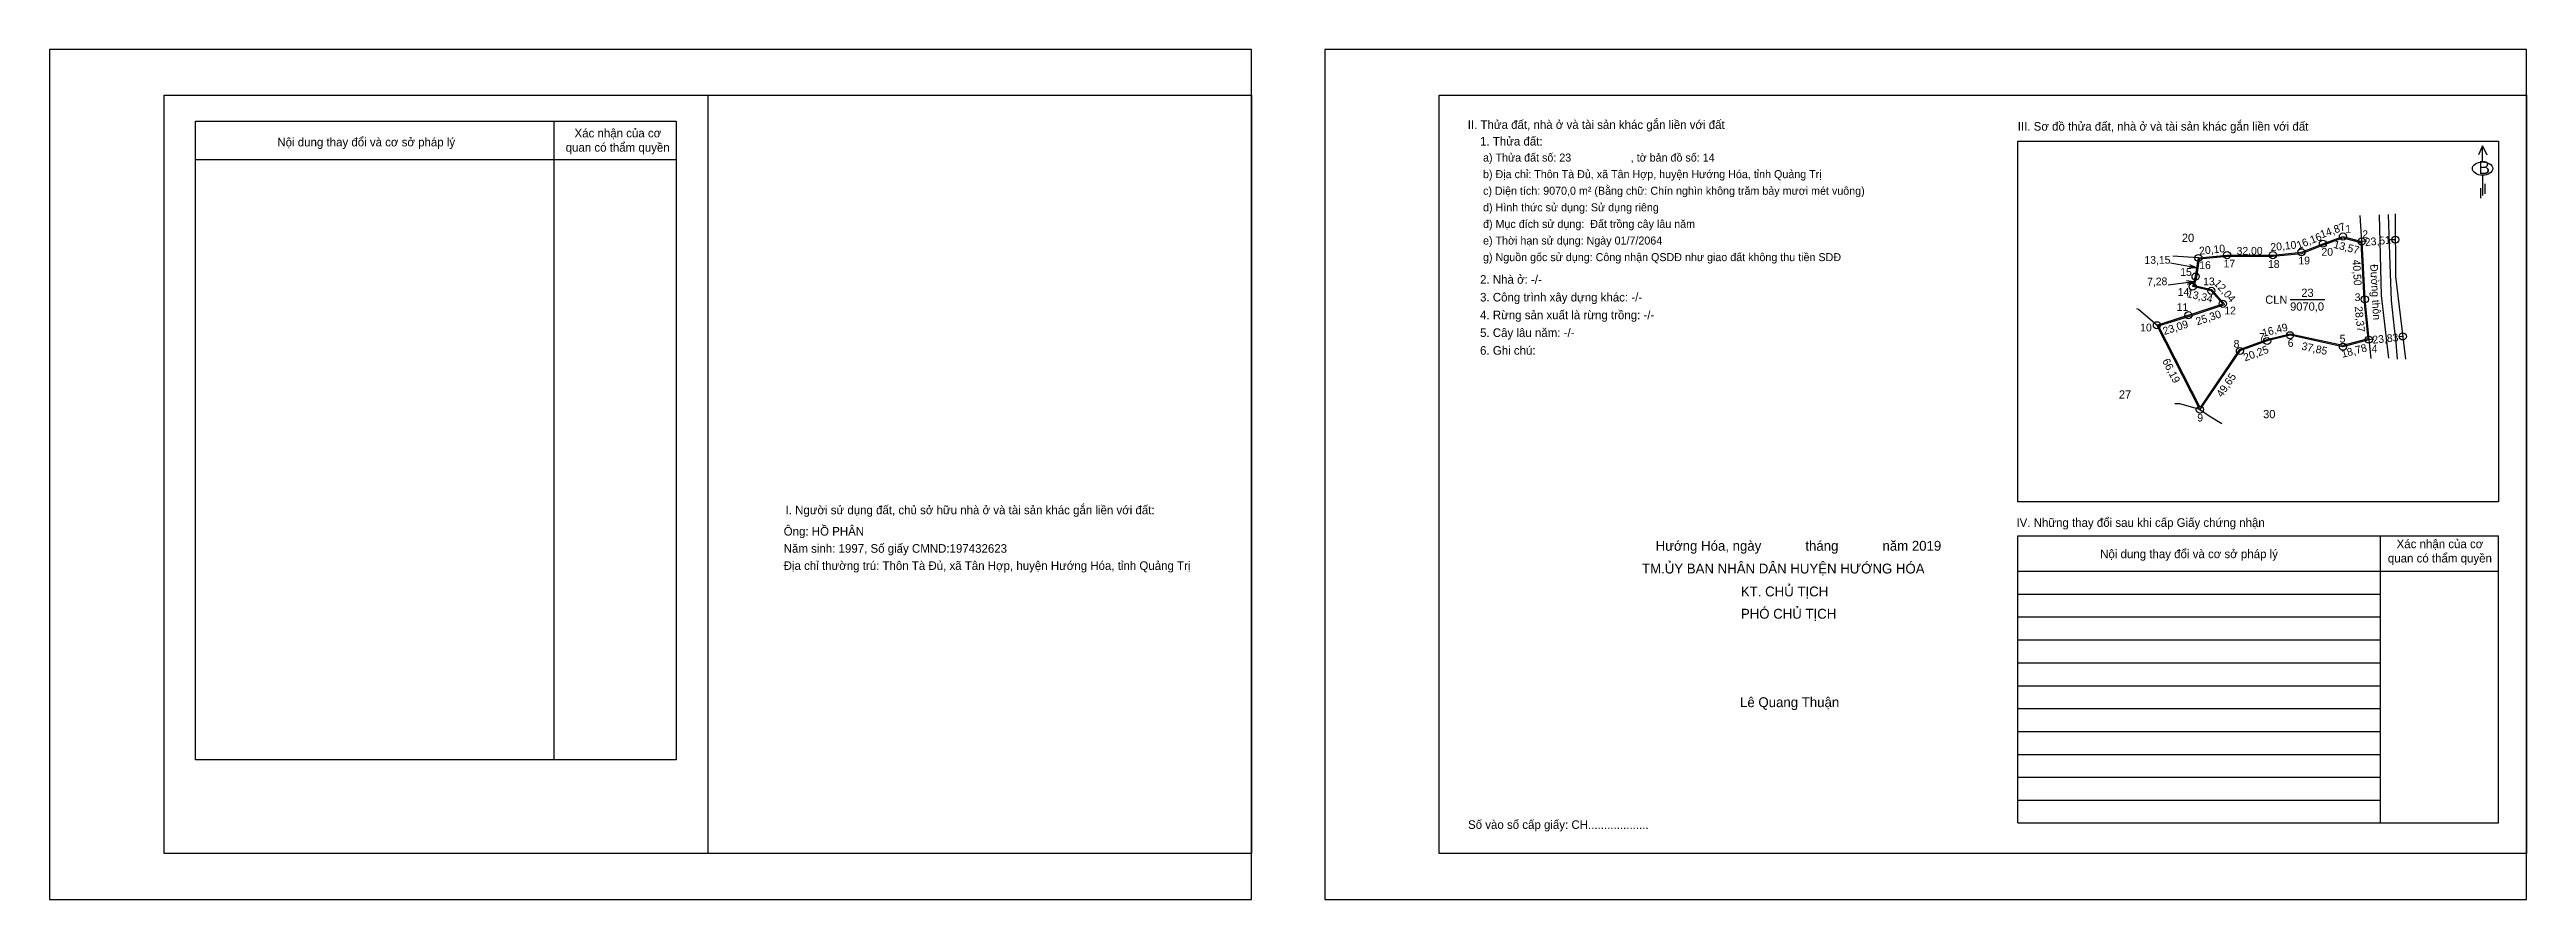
# Model space of a CAD drawing. Extents: x 551663 to 553394, y 1840406 to 1841000.
import ezdxf

# ---------------------------------------------------------------- set-up
doc = ezdxf.new("R2010")
doc.units = 0
for name, color, linetype in [('CanhThua', 7, 'Continuous'), ('ChieuDaiCanhThua', 7, 'Continuous'), ('Khung', 7, 'Continuous'), ('KhungInTrang1', 7, 'Continuous'), ('KhungInTrang2', 7, 'Continuous'), ('Level 2', 7, 'Continuous'), ('Level 22', 7, 'Continuous'), ('Level 23', 7, 'Continuous'), ('Level 35', 7, 'Continuous'), ('MocDinhThua', 7, 'Continuous'), ('NhanDiaChinhThua', 7, 'Continuous'), ('NhanTuCan', 7, 'Continuous'), ('ON', 7, 'Continuous'), ('RauThua', 7, 'Continuous'), ('SoHieuDinhThua', 7, 'Continuous'), ('Template', 7, 'Continuous'), ('ThongTin', 7, 'Continuous')]:
    doc.layers.add(name, color=color, linetype=linetype)

msp = doc.modelspace()

# ---------------------------------------------------------------- linework, layer by layer
at = {"layer": 'CanhThua'}
for p, q in [((553252, 1840864), (553266, 1840869)), ((553266, 1840869), (553279.1, 1840865.6)), ((553163, 1840841), (553165, 1840854)), ((553165, 1840854), (553185, 1840856)), ((553185, 1840856), (553217, 1840856)), ((553217, 1840856), (553237, 1840858)), ((553237, 1840858), (553252, 1840864)), ((553279.1, 1840865.6), (553281.3, 1840825.1)), ((553161, 1840834), (553163, 1840841)), ((553174, 1840831), (553161, 1840834)), ((553158, 1840814), (553182, 1840822)), ((553182, 1840822), (553174, 1840831)), ((553281.3, 1840825.1), (553284.1, 1840796.9)), ((553136, 1840807), (553158, 1840814)), ((553166, 1840748), (553136, 1840807)), ((553229, 1840800), (553213, 1840796)), ((553266, 1840792), (553229, 1840800)), ((553194, 1840789), (553166, 1840748)), ((553213, 1840796), (553194, 1840789)), ((553284.1, 1840796.9), (553266, 1840792))]:
    msp.add_line(p, q, dxfattribs=at)
at = {"layer": 'Khung'}
for p, q in [((552634.3, 1840967.7), (553394.3, 1840967.7)), ((552634.3, 1840437.7), (552634.3, 1840967.7)), ((553038.8, 1840683.5), (553038.8, 1840935.7)), ((553038.8, 1840935.7), (553374.8, 1840935.7)), ((553374.8, 1840935.7), (553374.8, 1840683.5)), ((553374.8, 1840683.5), (553038.8, 1840683.5))]:
    msp.add_line(p, q, dxfattribs=at)
msp.add_lwpolyline([(552503.1, 1840437.7), (551743.1, 1840437.7), (551743.1, 1840967.7), (552503.1, 1840967.7)], close=True, dxfattribs=at)
for points in [[(552123.1, 1840967.7), (552123.1, 1840437.7)], [(553394.3, 1840967.7), (553394.3, 1840437.7), (552634.3, 1840437.7)]]:
    msp.add_lwpolyline(points, dxfattribs=at)
at = {"layer": 'KhungInTrang1'}
msp.add_lwpolyline([(551663.1, 1840999.7), (551663.1, 1840405.7), (552503.1, 1840405.7), (552503.1, 1840999.7)], close=True, dxfattribs=at)
at = {"layer": 'KhungInTrang2'}
msp.add_lwpolyline([(552554.3, 1840999.7), (552554.3, 1840405.7), (553394.3, 1840405.7), (553394.3, 1840999.7)], close=True, dxfattribs=at)
at = {"layer": 'Level 2'}
msp.add_lwpolyline([(553283.3, 1840797.5), (553266, 1840792.8), (553229, 1840800.8), (553212.8, 1840796.8), (553193.5, 1840789.7), (553166.1, 1840749.6), (553137.1, 1840806.5), (553158.2, 1840813.2), (553183.4, 1840821.6), (553174.4, 1840831.7), (553162, 1840834.6), (553163.8, 1840840.8), (553165.7, 1840853.3), (553185, 1840855.2), (553217, 1840855.2), (553237.2, 1840857.2), (553252.3, 1840863.3), (553266, 1840868.2), (553278.4, 1840864.9), (553280.5, 1840825)], close=True, dxfattribs=at)
at = {"layer": 'Level 22'}
for points in [[(553291.2, 1840884.1), (553292.8, 1840827.9), (553297.8, 1840783.9)], [(553297.6, 1840884.5), (553298.8, 1840849.4), (553299.8, 1840824.4), (553301.9, 1840804.8), (553302.7, 1840797.8), (553303.9, 1840783.4)]]:
    msp.add_lwpolyline(points, dxfattribs=at)
at = {"layer": 'Level 23'}
msp.add_lwpolyline([(553302.4, 1840884.9), (553302.8, 1840841.1), (553309.8, 1840783.3)], dxfattribs=at)
at = {"layer": 'Level 35'}
for p, q in [((553163.5, 1840847.2), (553145.5, 1840850.4)), ((553282.6, 1840865.7), (553279.1, 1840865.6)), ((553302.6, 1840866.8), (553298.8, 1840866.6)), ((553161.6, 1840837.4), (553143.8, 1840834.9)), ((553161.6, 1840837.4), (553156.7, 1840838)), ((553161.6, 1840837.4), (553157, 1840835.5)), ((553163.5, 1840847.2), (553158.5, 1840846.8)), ((553163.5, 1840847.2), (553159, 1840849.3)), ((553307.8, 1840799.2), (553305.1, 1840799)), ((553287.6, 1840797.2), (553284.1, 1840796.9))]:
    msp.add_line(p, q, dxfattribs=at)
at = {"layer": 'MocDinhThua'}
for centre in [(553266, 1840869), (553279.1, 1840865.6), (553302.6, 1840866.8), (553165, 1840854), (553185, 1840856), (553217, 1840856), (553237, 1840858), (553252, 1840864), (553161, 1840834), (553163, 1840841), (553174, 1840831), (553158, 1840814), (553182, 1840822), (553281.3, 1840825.1), (553136, 1840807), (553213, 1840796), (553229, 1840800), (553284.1, 1840796.9), (553307.8, 1840799.2), (553194, 1840789), (553266, 1840792), (553166, 1840748)]:
    msp.add_circle(centre, 2.5, dxfattribs=at)
at = {"layer": 'NhanDiaChinhThua'}
msp.add_line((553229.1, 1840824.9), (553253.4, 1840824.9), dxfattribs=at)
at = {"layer": 'ON'}
for p, q in [((551765.1, 1840949.7), (552101.1, 1840949.7)), ((551765.1, 1840503.2), (551765.1, 1840949.7)), ((552101.1, 1840949.7), (552101.1, 1840503.2)), ((551765.1, 1840922.9), (552101.1, 1840922.9)), ((553038.8, 1840659.8), (553374.8, 1840659.8)), ((553291.9, 1840659.8), (553291.9, 1840459.2)), ((553038.8, 1840635.1), (553374.8, 1840635.1)), ((553038.8, 1840619.1), (553291.9, 1840619.1)), ((553038.8, 1840603.1), (553291.9, 1840603.1)), ((553038.8, 1840587.1), (553291.9, 1840587.1)), ((553038.8, 1840571.1), (553291.9, 1840571.1)), ((553038.8, 1840555.1), (553291.9, 1840555.1)), ((553038.8, 1840539.1), (553291.9, 1840539.1)), ((553038.8, 1840523.1), (553291.9, 1840523.1)), ((553038.8, 1840507.1), (553291.9, 1840507.1)), ((553038.8, 1840491.1), (553291.9, 1840491.1)), ((553038.8, 1840475.1), (553291.9, 1840475.1))]:
    msp.add_line(p, q, dxfattribs=at)
for points in [[(552015.6, 1840949.7), (552015.6, 1840503.2)], [(553038.8, 1840459.2), (553038.8, 1840659.8)], [(553374.8, 1840459.2), (553374.8, 1840659.8)], [(552101.1, 1840503.2), (551765.1, 1840503.2)]]:
    msp.add_lwpolyline(points, dxfattribs=at)
at = {"layer": 'RauThua'}
for p, q in [((553279.1, 1840865.6), (553278.1, 1840883.6)), ((553165, 1840854), (553147, 1840855.3)), ((553123, 1840818), (553122, 1840818.4)), ((553136, 1840807), (553123, 1840818)), ((553158, 1840814), (553140.8, 1840808.5)), ((553284.1, 1840796.9), (553285.5, 1840783.7)), ((553284.1, 1840796.9), (553285.5, 1840783.7)), ((553152, 1840752), (553148.5, 1840752)), ((553166, 1840748), (553152, 1840752)), ((553166, 1840748), (553172.4, 1840743.7)), ((553172.4, 1840743.7), (553181.3, 1840738.4))]:
    msp.add_line(p, q, dxfattribs=at)
at = {"layer": 'Template'}
for p, q in [((553363.6, 1840932.5), (553360.7, 1840926.1)), ((553363.6, 1840921.2), (553363.6, 1840932.5)), ((553363.6, 1840932.5), (553366.5, 1840926.1)), ((553362.1, 1840902.9), (553362.1, 1840895.9)), ((553363.6, 1840911.8), (553363.6, 1840897.6)), ((553365.2, 1840905.9), (553365.2, 1840898.9)), ((553038.8, 1840459.2), (553374.8, 1840459.2))]:
    msp.add_line(p, q, dxfattribs=at)
msp.add_ellipse((553363.6, 1840916.5), major_axis=(7.11, 0), ratio=0.655849, dxfattribs=at)

# ---------------------------------------------------------------- texts
at = {"layer": 'ChieuDaiCanhThua'}
for s, rotation, p in [('16,16', 21.8014, (553234.9, 1840860.1)), ('14,87', 19.6538, (553251.2, 1840867.7)), ('23,51', 5.7046, (553281.6, 1840862.3)), ('13,15', 0.4791, (553127.3, 1840849.9)), ('20,10', 5.7106, (553165.8, 1840856.3)), ('20,10', 5.7106, (553215.6, 1840858.8)), ('13,57', 345.2672, (553259, 1840861.2)), ('40,50', 273.1139, (553272.7, 1840852.7)), ('7,28', 1.3342, (553129.2, 1840834.7)), ('12,04', 311.6335, (553175.4, 1840836)), ('Đường thôn', 273.1139, (553285, 1840849.5)), ('13,34', 347.0054, (553156.6, 1840826.7)), ('25,30', 18.4349, (553164.2, 1840806.9)), ('28,37', 275.7046, (553274.2, 1840820)), ('23,09', 17.6501, (553141.1, 1840800.1)), ('16,49', 14.0362, (553210.3, 1840798.9)), ('23,83', 5.7046, (553286.9, 1840794.1)), ('66,19', 296.9522, (553139.5, 1840782.1)), ('20,25', 20.2249, (553197.6, 1840781.7)), ('37,85', 347.7995, (553236.7, 1840790)), ('18,78', 15.0572, (553265.7, 1840784.2)), ('49,65', 55.6698, (553181.5, 1840756.2))]:
    msp.add_text(s, height=5.42, rotation=rotation, dxfattribs=at).set_placement(p)
msp.add_text('32,00', height=5.42, dxfattribs=at).set_placement((553191.7, 1840856.3))
at = {"layer": 'NhanDiaChinhThua'}
for s, p in [('CLN', (553211.7, 1840822)), ('9070,0', (553229.1, 1840817.2)), ('23', (553236.9, 1840826.8))]:
    msp.add_text(s, height=5.78, dxfattribs=at).set_placement(p)
at = {"layer": 'NhanTuCan'}
for s, p in [('20', (553153.4, 1840865.2)), ('27', (553109.4, 1840755.7)), ('30', (553210.2, 1840742))]:
    msp.add_text(s, height=5.78, dxfattribs=at).set_placement(p)
at = {"layer": 'ON'}
for s, height, p in [('Nội dung thay đổi và cơ sở pháp lý', 6, (551822.3, 1840932)), ('Xác nhận của cơ ', 6, (552030, 1840938.3)), ('quan có thẩm quyền', 6, (552023.8, 1840928.3)), ('I. Người sử dụng đất, chủ sở hữu nhà ở và tài sản khác gắn liền với đất:', 6, (552177.5, 1840674.9)), ('IV. Những thay đổi sau khi cấp Giấy chứng nhận', 6, (553037.8, 1840666.1)), ('Nội dung thay đổi và cơ sở pháp lý', 6, (553096.3, 1840644.2)), ('quan có thẩm quyền', 6, (553297.4, 1840641.2)), ('Xác nhận của cơ ', 6, (553303.5, 1840651.2)), ('Lê Quang Thuận', 6.907, (552844.6, 1840540.1))]:
    msp.add_text(s, height=height, dxfattribs=at).set_placement(p)
at = {"layer": 'SoHieuDinhThua'}
for s, p in [('1', (553267.6, 1840871.6)), ('2', (553279.5, 1840867.9)), ('16', (553165.6, 1840846.3)), ('17', (553182.6, 1840847.4)), ('18', (553213.6, 1840847.1)), ('19', (553234.9, 1840849.5)), ('20', (553251, 1840855.6)), ('14', (553150.5, 1840827.5)), ('15', (553152.3, 1840841.5)), ('13', (553168.3, 1840834.9)), ('11', (553149.8, 1840817)), ('12', (553183.1, 1840814.6)), ('3', (553274.2, 1840823.9)), ('10', (553124.3, 1840802.7)), ('7', (553207.3, 1840796.1)), ('5', (553263.7, 1840794.9)), ('8', (553189.6, 1840791.3)), ('6', (553227.4, 1840791.9)), ('4', (553286, 1840787.9)), ('9', (553164.2, 1840739.7))]:
    msp.add_text(s, height=5.42, dxfattribs=at).set_placement(p)
at = {"layer": 'Template'}
for s, height, p in [('II. Thửa đất, nhà ở và tài sản khác gắn liền với đất', 6, (552654.3, 1840944.2)), ('III. Sơ đồ thửa đất, nhà ở và tài sản khác gắn liền với đất', 6, (553038.7, 1840943)), ('B', 9, (553360.7, 1840912.7)), ('TM.ỦY BAN NHÂN DÂN HUYỆN HƯỚNG HÓA', 6.907, (552776.1, 1840633.5)), ('Hướng Hóa, ngày            tháng            năm 2019', 6.907, (552785.6, 1840649.4)), ('KT. CHỦ TỊCH', 6.907, (552845.2, 1840617.5)), ('PHÓ CHỦ TỊCH', 6.907, (552845.2, 1840601.9)), ('Số vào sổ cấp giấy: CH...................', 6, (552654.5, 1840455))]:
    msp.add_text(s, height=height, dxfattribs=at).set_placement(p)
at = {"layer": 'ThongTin'}
for s, height, p in [('1. Thửa đất: ', 6, (552662.9, 1840932.6)), (' a) Thửa đất số: 23                    , tờ bản đồ số: 14', 5.6, (552662.9, 1840921.4)), (' c) Diện tích: 9070,0 m² (Bằng chữ: Chín nghìn không trăm bảy mươi mét vuông)', 5.6, (552662.9, 1840898.2)), (' b) Địa chỉ: Thôn Tà Đủ, xã Tân Hợp, huyện Hướng Hóa, tỉnh Quảng Trị', 5.6, (552662.9, 1840909.8)), (' d) Hình thức sử dụng: Sử dụng riêng', 5.6, (552662.9, 1840886.6)), (' đ) Mục đích sử dụng:  Đất trồng cây lâu năm', 5.6, (552662.9, 1840875)), (' e) Thời hạn sử dụng: Ngày 01/7/2064', 5.6, (552662.9, 1840863.4)), (' g) Nguồn gốc sử dụng: Công nhận QSDĐ như giao đất không thu tiền SDĐ', 5.6, (552662.9, 1840851.8)), ('2. Nhà ở: -/-', 6, (552662.9, 1840836)), ('4. Rừng sản xuất là rừng trồng: -/-', 6, (552662.9, 1840811.2)), ('3. Công trình xây dựng khác: -/-', 6, (552662.9, 1840823.6)), ('5. Cây lâu năm: -/-', 6, (552662.9, 1840798.8)), ('6. Ghi chú:', 6, (552662.9, 1840786.4)), ('Ông: HỒ PHÂN', 6, (552176.2, 1840660)), ('Địa chỉ thường trú: Thôn Tà Đủ, xã Tân Hợp, huyện Hướng Hóa, tỉnh Quảng Trị', 6, (552176.2, 1840636)), ('Năm sinh: 1997, Số giấy CMND:197432623', 6, (552176.2, 1840648))]:
    msp.add_text(s, height=height, dxfattribs=at).set_placement(p)

doc.saveas('drawing.dxf')
